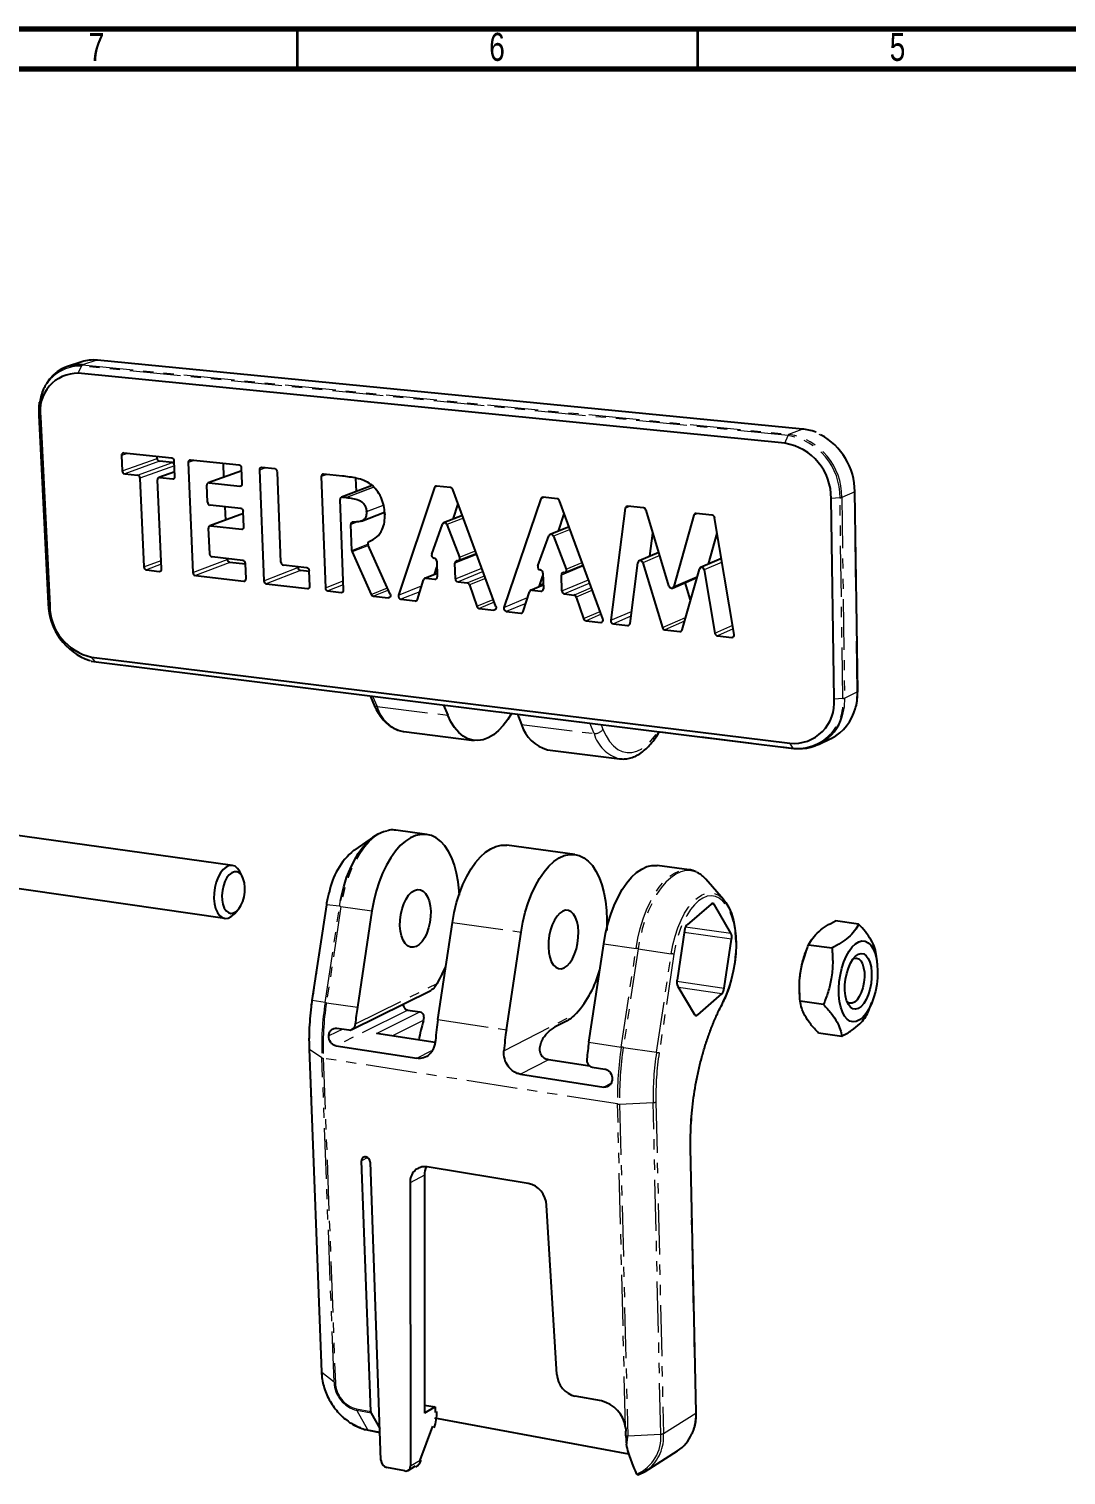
# Model space of a CAD drawing. Header units: millimetres. Extents: x 15 to 415, y 5 to 292.
# Drawn here: x 81.5 to 211, y 111.4 to 292 of the extents above; entities that cross this region are included whole.
import ezdxf

# ---------------------------------------------------------------- set-up
doc = ezdxf.new("R2010")
doc.units = ezdxf.units.MM
doc.linetypes.add('PHANTOM', pattern=[12.7, 6.35, -1.27, 1.27, -1.27, 1.27, -1.27])
doc.styles.add('SLDTEXTSTYLE0', font='TXT', dxfattribs={"width": 0.75})

msp = doc.modelspace()

# ---------------------------------------------------------------- linework, layer by layer
at = {"color": 7, "linetype": 'Continuous', "lineweight": 70}
for p, q in [((15, 292), (415, 292)), ((20, 287), (410, 287))]:
    msp.add_line(p, q, dxfattribs=at)
at = {"color": 7, "linetype": 'Continuous', "lineweight": 35}
for p, q in [((115, 292), (115, 287)), ((165, 292), (165, 287))]:
    msp.add_line(p, q, dxfattribs=at)
at = {"color": 7, "linetype": 'Continuous', "lineweight": 25}
for p, q in [((88.13, 250.44), (86.33, 249.84)), ((178.08, 242.04), (90.07, 250.64)), ((175.9, 240.26), (87.69, 249)), ((82.78, 243.77), (83.93, 220.26)), ((82.98, 243.55), (84.12, 220.01)), ((93.09, 238.73), (93.17, 236.83)), ((99.37, 238.41), (93.36, 239.04)), ((97.53, 238.38), (97.52, 238.61)), ((99.73, 236.69), (97.76, 235.98)), ((99.43, 237.84), (97.83, 238.01)), ((99.76, 236.12), (99.67, 238.04)), ((101.41, 237.85), (101.99, 224.11)), ((107.77, 237.52), (101.69, 238.17)), ((108.09, 236.84), (103.9, 235.32)), ((105.87, 236.03), (105.8, 237.73)), ((108.15, 235.23), (108.07, 237.15)), ((110.31, 236.91), (110.85, 223.09)), ((112.24, 237.05), (110.59, 237.23)), ((112.98, 225.43), (112.55, 236.67)), ((93.48, 236.46), (95.09, 236.29)), ((95.39, 235.91), (95.88, 224.82)), ((98.07, 224.57), (97.58, 235.68)), ((97.86, 235.99), (99.48, 235.81)), ((103.82, 232.92), (103.73, 235.02)), ((104.01, 235.33), (107.87, 234.91)), ((118.02, 236.1), (118.53, 222.21)), ((120.65, 236.16), (118.31, 236.41)), ((124.36, 234.97), (120.56, 233.53)), ((122.4, 234.22), (122.34, 235.9)), ((134.15, 234.74), (132.42, 234.92)), ((120.79, 221.95), (120.38, 233.23)), ((120.67, 233.54), (121.14, 233.49)), ((132.14, 234.73), (127.68, 221.28)), ((139.82, 219.88), (134.44, 234.49)), ((145.44, 233.33), (140.83, 219.77)), ((147.48, 233.33), (145.72, 233.52)), ((153.19, 218.35), (147.77, 233.08)), ((182.03, 208.3), (181.67, 233.37)), ((184.99, 209.25), (184.65, 234.22)), ((108.3, 231.5), (104.12, 229.94)), ((107.98, 232.12), (104.13, 232.54)), ((106.09, 230.67), (106.02, 232.34)), ((108.37, 229.83), (108.29, 231.75)), ((123.06, 230.55), (125.93, 231.65)), ((125.93, 231.66), (125.95, 231.32)), ((135.64, 231.24), (133.3, 230.32)), ((134.47, 230.78), (135.1, 232.68)), ((147.62, 229.29), (148.36, 231.47)), ((155.97, 232.14), (154.18, 218.16)), ((158.25, 232.19), (156.27, 232.4)), ((161.43, 222.44), (158.56, 231.92)), ((164.53, 231.29), (162.03, 222.37)), ((166.81, 231.29), (164.83, 231.5)), ((104.09, 226.44), (103.96, 229.64)), ((104.23, 229.95), (108.09, 229.52)), ((121.82, 226.87), (121.71, 230.11)), ((131.81, 226.43), (133.15, 230.16)), ((133.71, 230.1), (135.29, 226.05)), ((148.97, 229.84), (146.59, 228.88)), ((169.57, 216.39), (167.13, 230.96)), ((126.64, 221.43), (123.88, 227.54)), ((145.06, 224.96), (146.44, 228.71)), ((147.01, 228.65), (148.6, 224.56)), ((159.05, 226.15), (159.43, 229.05)), ((166.36, 225.17), (167.45, 229.04)), ((108.24, 225.63), (104.39, 226.07)), ((106.29, 225.76), (106.29, 225.85)), ((121.86, 226.71), (124.26, 221.39)), ((132.13, 225.91), (132.1, 225.92)), ((135.15, 225.61), (137.38, 226.51)), ((160.16, 226.62), (157.71, 225.59)), ((167.99, 225.87), (165.38, 224.75)), ((96.19, 224.45), (97.8, 224.26)), ((108.55, 225.16), (106.59, 225.39)), ((108.63, 223.35), (108.55, 225.26)), ((116.23, 224.72), (113.29, 225.06)), ((115.11, 224.75), (115.11, 224.85)), ((116.54, 224.25), (115.42, 224.38)), ((116.61, 222.43), (116.53, 224.35)), ((132.49, 224.02), (130.94, 223.39)), ((132.17, 223.89), (132.46, 224.78)), ((132.44, 225.53), (132.5, 223.59)), ((134.77, 223.34), (134.71, 225.28)), ((135.03, 225.59), (135.01, 225.59)), ((145.38, 224.44), (145.36, 224.44)), ((145.69, 224.05), (145.75, 222.09)), ((148.33, 224.11), (148.31, 224.11)), ((148.46, 224.12), (150.72, 225.06)), ((156.57, 217.77), (157.54, 225.35)), ((158.15, 225.33), (160.6, 217.25)), ((163.07, 216.97), (165.22, 224.56)), ((165.83, 224.44), (167.16, 216.55)), ((102.3, 223.74), (108.35, 223.04)), ((111.16, 222.72), (116.32, 222.12)), ((130.03, 220.76), (130.79, 223.22)), ((131.07, 223.41), (132.21, 223.28)), ((135.09, 222.95), (136.23, 222.82)), ((136.52, 222.57), (137.45, 219.91)), ((145.73, 222.55), (144.16, 221.89)), ((145.24, 222.34), (145.7, 223.7)), ((145.73, 222.67), (145.29, 222.49)), ((148.06, 221.83), (148.01, 223.79)), ((161.87, 222.18), (164.91, 223.49)), ((164.12, 220.69), (163.46, 222.86)), ((118.84, 221.83), (120.5, 221.64)), ((124.53, 221.17), (126.39, 220.96)), ((127.97, 220.78), (129.76, 220.57)), ((143.22, 219.24), (144.01, 221.72)), ((144.29, 221.91), (145.45, 221.78)), ((148.38, 221.45), (149.55, 221.31)), ((149.84, 221.06), (150.77, 218.37)), ((137.74, 219.65), (139.55, 219.44)), ((141.12, 219.26), (142.94, 219.05)), ((151.07, 218.11), (152.91, 217.9)), ((154.5, 217.71), (156.27, 217.51)), ((160.9, 216.97), (162.78, 216.76)), ((167.48, 216.22), (169.27, 216.01)), ((89.35, 213.57), (176.52, 202.8)), ((89.3, 213.06), (89.9, 212.95)), ((89.9, 212.95), (177, 202.15)), ((124.11, 208.71), (124.57, 207.66)), ((133.26, 207.58), (133.81, 206.3)), ((142.5, 206.43), (143.03, 205.15)), ((128.31, 204.27), (137.09, 203.16)), ((180.1, 202.65), (181.7, 203.42)), ((146.27, 202), (155.26, 200.86)), ((106.92, 187.55), (66.84, 193.16)), ((131.18, 191.42), (127.33, 191.94)), ((124.68, 191.21), (122.09, 189.43)), ((149.69, 188.93), (141.18, 190.07)), ((65.94, 186.74), (105.98, 180.95)), ((108.22, 186.04), (107.94, 186.64)), ((163.96, 187), (159.95, 187.54)), ((168.25, 183.29), (166.02, 185.82)), ((118.66, 182.64), (116.86, 170.68)), ((166.69, 182.72), (163.68, 180.12)), ((169.15, 179.11), (167.09, 182.64)), ((107.22, 181.54), (107.65, 182.03)), ((124.34, 181.87), (122.53, 169.83)), ((185.1, 180.23), (182.2, 180.63)), ((132.58, 168.32), (134.4, 180.44)), ((141.13, 167.03), (142.96, 179.23)), ((163.36, 179.41), (162.43, 173.23)), ((151.43, 165.48), (153.28, 177.76)), ((168.32, 172.23), (169.24, 178.34)), ((178.86, 177.65), (181.78, 177.24)), ((178.52, 176.78), (178.29, 176.14)), ((187.35, 175.97), (187.34, 176.21)), ((187.44, 175.1), (187.36, 175.99)), ((133.11, 174.01), (133.57, 174.9)), ((121.84, 167.05), (131.7, 171.94)), ((162.53, 172.45), (164.62, 168.95)), ((177.7, 172), (177.74, 171.29)), ((165.02, 168.88), (168.01, 171.53)), ((180.71, 170.18), (177.8, 170.6)), ((186.47, 169.67), (186.77, 170.45)), ((128.83, 169.48), (130.33, 169.25)), ((148.55, 168.06), (147.24, 167.38)), ((186.29, 169.23), (186.45, 169.7)), ((119.97, 167.23), (121.48, 167)), ((132.22, 165.44), (124.93, 166.56)), ((182.99, 166.2), (180.09, 166.62)), ((116.51, 164.63), (118.05, 124.29)), ((119.87, 165.02), (129.95, 163.47)), ((151.55, 162.5), (146.37, 163.29)), ((142.91, 161.47), (153.31, 159.87)), ((151.84, 162.37), (153.42, 162.12)), ((164.83, 119.22), (164.13, 152.28)), ((124.19, 119.36), (123.06, 150.68)), ((123.55, 151.16), (123.62, 151.15)), ((125.47, 113.29), (124.15, 150.5)), ((143.85, 147.85), (131.22, 149.91)), ((130.91, 148.89), (130.91, 119.15)), ((129.12, 147.92), (129.14, 112.57)), ((147.43, 124), (146.14, 145.12)), ((152.99, 120.68), (149.71, 121.27)), ((130.91, 120.17), (132.24, 119.93)), ((132.24, 119.93), (130.91, 119.15)), ((132.24, 119.93), (132.24, 119.22)), ((124.24, 119.16), (125.33, 117.22)), ((130.37, 113.3), (131.93, 117.52)), ((156.43, 114.05), (132.18, 118.51)), ((123.91, 117.02), (125.35, 116.75)), ((156.06, 116.34), (156.05, 116.91)), ((158.46, 111.89), (162.5, 114.44)), ((128.45, 111.94), (126.21, 112.37)), ((128.85, 112.01), (129.79, 112.57)), ((158.8, 112.13), (158.46, 111.89))]:
    msp.add_line(p, q, dxfattribs=at)
at = {"color": 8, "linetype": 'PHANTOM', "lineweight": 18}
for p, q in [((87.69, 249), (88.09, 249.9)), ((176.29, 241.22), (88.09, 249.9)), ((90.02, 250.64), (88.22, 250.04)), ((88.22, 250.04), (176.41, 241.38)), ((178.04, 242.03), (90.02, 250.64)), ((82.98, 243.55), (82.79, 243.76)), ((82.79, 243.76), (83.93, 220.24)), ((176.41, 241.38), (178.04, 242.03)), ((175.9, 240.26), (176.29, 241.22)), ((93.83, 238.99), (93.09, 238.73)), ((93.17, 236.83), (97.53, 238.38)), ((97.83, 238.01), (93.48, 236.46)), ((95.09, 236.29), (99.43, 237.84)), ((99.7, 237.46), (95.39, 235.91)), ((99.73, 236.66), (97.86, 235.99)), ((102.14, 238.12), (101.41, 237.85)), ((108.09, 236.81), (104.01, 235.33)), ((111.04, 237.18), (110.31, 236.91)), ((99.48, 235.81), (99.67, 235.88)), ((107.87, 234.91), (108.07, 234.99)), ((118.75, 236.36), (118.02, 236.1)), ((124.38, 234.94), (120.67, 233.54)), ((121.14, 233.49), (124.55, 234.78)), ((124.55, 234.78), (121.15, 233.49)), ((132.59, 234.9), (132.14, 234.73)), ((145.87, 233.5), (145.44, 233.33)), ((182.77, 233.46), (181.67, 233.37)), ((183.13, 208.4), (182.77, 233.46)), ((184.61, 234.19), (182.99, 233.5)), ((182.99, 233.5), (183.35, 208.45)), ((184.94, 209.21), (184.61, 234.19)), ((108.3, 231.47), (104.23, 229.95)), ((123.67, 231.74), (125.8, 232.55)), ((125.81, 232.53), (123.67, 231.71)), ((156.55, 232.37), (155.97, 232.14)), ((165.01, 231.48), (164.53, 231.29)), ((108.09, 229.52), (108.29, 229.6)), ((122.66, 230.48), (121.71, 230.11)), ((135.76, 230.9), (133.71, 230.1)), ((149.09, 229.49), (147.01, 228.65)), ((121.82, 226.87), (123.85, 227.67)), ((101.99, 224.11), (106.29, 225.76)), ((123.9, 227.51), (121.86, 226.71)), ((137.43, 226.37), (134.71, 225.28)), ((135.29, 226.05), (137.26, 226.84)), ((160.28, 226.23), (158.15, 225.33)), ((95.88, 224.82), (98.02, 225.62)), ((98.05, 225.15), (96.19, 224.45)), ((97.8, 224.26), (98, 224.34)), ((106.59, 225.39), (102.3, 223.74)), ((110.85, 223.09), (115.11, 224.75)), ((115.42, 224.38), (111.16, 222.72)), ((132.49, 223.98), (131.07, 223.41)), ((134.77, 223.34), (138.06, 224.67)), ((138.22, 224.23), (135.09, 222.95)), ((150.77, 224.94), (148.01, 223.79)), ((148.6, 224.56), (150.6, 225.39)), ((168.06, 225.4), (165.83, 224.44)), ((108.35, 223.04), (108.55, 223.12)), ((116.32, 222.12), (116.53, 222.21)), ((118.53, 222.21), (120.75, 223.09)), ((120.77, 222.6), (118.84, 221.83)), ((124.26, 221.39), (126.29, 222.21)), ((127.68, 221.28), (130.55, 222.45)), ((132.21, 223.28), (132.43, 223.37)), ((136.23, 222.82), (138.41, 223.71)), ((138.53, 223.39), (136.52, 222.57)), ((145.74, 222.51), (144.29, 221.91)), ((148.06, 221.83), (151.39, 223.23)), ((151.56, 222.78), (148.38, 221.45)), ((149.55, 221.31), (151.76, 222.24)), ((162.03, 222.37), (164.95, 223.62)), ((120.5, 221.64), (120.72, 221.72)), ((126.41, 221.93), (124.53, 221.17)), ((126.39, 220.96), (126.61, 221.05)), ((130.33, 221.73), (127.97, 220.78)), ((129.76, 220.57), (129.98, 220.66)), ((137.45, 219.91), (139.5, 220.75)), ((139.62, 220.43), (137.74, 219.65)), ((140.83, 219.77), (143.78, 221)), ((145.45, 221.78), (145.68, 221.88)), ((151.88, 221.91), (149.84, 221.06)), ((84.12, 220.01), (83.93, 220.24)), ((139.55, 219.44), (139.78, 219.53)), ((143.55, 220.27), (141.12, 219.26)), ((142.94, 219.05), (143.17, 219.15)), ((150.77, 218.37), (152.85, 219.26)), ((152.97, 218.93), (151.07, 218.11)), ((154.18, 218.16), (156.76, 219.27)), ((156.68, 218.66), (154.5, 217.71)), ((160.6, 217.25), (163.51, 218.52)), ((152.91, 217.9), (153.15, 218)), ((156.27, 217.51), (156.51, 217.61)), ((163.38, 218.06), (160.9, 216.97)), ((162.78, 216.76), (163.02, 216.87)), ((167.16, 216.55), (169.38, 217.53)), ((169.46, 217.1), (167.48, 216.22)), ((169.27, 216.01), (169.52, 216.12)), ((89.13, 213.14), (89.81, 213)), ((89.81, 213), (89.35, 213.57)), ((89.81, 213), (176.93, 202.21)), ((124.43, 208.67), (124.99, 207.4)), ((183.13, 208.4), (182.03, 208.3)), ((183.35, 208.45), (184.94, 209.21)), ((124.99, 207.4), (133.81, 206.3)), ((143.03, 205.15), (152.07, 204.02)), ((152.07, 204.02), (151.54, 205.31)), ((152.96, 205.13), (153.19, 204.54)), ((176.93, 202.21), (176.52, 202.8)), ((118.69, 182.64), (116.9, 170.68)), ((118.5, 170.44), (120.31, 182.45)), ((120.47, 182.42), (118.67, 170.41)), ((120.31, 182.45), (118.69, 182.64)), ((120.31, 182.45), (120.43, 183.16)), ((120.47, 182.42), (124.34, 181.87)), ((167.09, 182.64), (166.66, 182.7)), ((134.4, 180.44), (142.96, 179.23)), ((169.24, 178.34), (163.32, 179.16)), ((163.51, 179.9), (169.15, 179.11)), ((153.28, 177.76), (157.32, 177.19)), ((155.47, 164.87), (157.32, 177.19)), ((157.58, 177.15), (155.73, 164.83)), ((157.58, 177.15), (161.72, 176.52)), ((159.87, 164.21), (161.72, 176.52)), ((162.05, 176.47), (160.2, 164.16)), ((122.28, 167.75), (132.48, 172.8)), ((162.41, 173.09), (168.32, 172.23)), ((168.01, 171.53), (162.61, 172.31)), ((118.5, 170.44), (116.9, 170.68)), ((118.67, 170.41), (122.53, 169.83)), ((128.83, 169.48), (119.87, 165.02)), ((124.93, 166.56), (130.33, 169.25)), ((130.76, 168.18), (126.91, 166.25)), ((132.58, 168.32), (141.13, 167.03)), ((140.82, 164.4), (149.88, 169.09)), ((164.62, 168.94), (165.02, 168.88)), ((120.7, 167.12), (118.97, 166.26)), ((118.1, 163.52), (116.54, 164.58)), ((116.54, 164.58), (118.08, 124.24)), ((129.95, 163.47), (131.84, 164.43)), ((151.43, 165.48), (155.47, 164.87)), ((155.73, 164.83), (159.87, 164.21)), ((119.62, 123.02), (118.1, 163.52)), ((155.01, 157.76), (118.27, 163.47)), ((118.27, 163.47), (119.78, 122.96)), ((146.37, 163.29), (142.91, 161.47)), ((153.31, 159.87), (154.18, 160.34)), ((156, 117.38), (155.01, 157.76)), ((155.27, 157.75), (159.46, 157.95)), ((155.27, 157.75), (156.28, 116.33)), ((160.41, 116.54), (159.46, 157.95)), ((159.8, 158.02), (160.74, 116.62)), ((164.77, 119.15), (164.07, 152.22)), ((123.82, 151.07), (123.06, 150.68)), ((130.91, 148.89), (129.12, 147.92)), ((119.62, 123.02), (118.08, 124.24)), ((122.41, 119.69), (124.19, 119.36)), ((124.24, 119.16), (122.46, 119.49)), ((122.46, 119.49), (123.81, 117.1)), ((160.74, 116.62), (164.77, 119.15)), ((123.81, 117.1), (125.34, 116.81)), ((156.28, 116.33), (160.41, 116.54)), ((129.14, 112.57), (130.37, 113.3))]:
    msp.add_line(p, q, dxfattribs=at)
at = {"color": 7, "linetype": 'Continuous', "lineweight": 25, "flags": 128}
for points in [[(82.78, 243.77), (82.78, 243.77), (82.79, 243.76)], [(133.71, 230.1), (133.66, 230.19), (133.59, 230.26), (133.51, 230.31), (133.42, 230.34), (133.33, 230.33), (133.26, 230.3), (133.19, 230.24), (133.15, 230.16)], [(147.01, 228.65), (146.96, 228.74), (146.89, 228.82), (146.81, 228.87), (146.72, 228.89), (146.63, 228.89), (146.55, 228.85), (146.48, 228.79), (146.44, 228.71)], [(135.03, 225.59), (135.1, 225.59), (135.17, 225.62), (135.23, 225.66), (135.28, 225.72), (135.31, 225.79), (135.32, 225.87), (135.31, 225.96), (135.29, 226.05)], [(148.33, 224.11), (148.41, 224.11), (148.48, 224.13), (148.54, 224.17), (148.59, 224.23), (148.62, 224.31), (148.63, 224.39), (148.63, 224.48), (148.6, 224.56)], [(158.15, 225.33), (158.1, 225.44), (158.02, 225.53), (157.92, 225.59), (157.82, 225.61), (157.72, 225.59), (157.64, 225.54), (157.57, 225.46), (157.54, 225.35)], [(165.83, 224.44), (165.79, 224.56), (165.73, 224.66), (165.64, 224.73), (165.54, 224.77), (165.43, 224.77), (165.34, 224.73), (165.26, 224.66), (165.22, 224.56)], [(161.43, 222.44), (161.48, 222.33), (161.55, 222.25), (161.64, 222.19), (161.73, 222.16), (161.83, 222.17), (161.92, 222.21), (161.99, 222.28), (162.03, 222.37)], [(126.64, 221.43), (126.67, 221.34), (126.68, 221.25), (126.67, 221.17), (126.64, 221.09), (126.59, 221.03), (126.53, 220.99), (126.46, 220.96), (126.39, 220.96)], [(83.93, 220.26), (83.93, 220.25), (83.93, 220.24)], [(139.82, 219.88), (139.85, 219.8), (139.85, 219.72), (139.83, 219.63), (139.8, 219.56), (139.76, 219.51), (139.7, 219.46), (139.63, 219.44), (139.55, 219.44)], [(141.77, 206.52), (141.3, 205.77), (140.73, 205.01), (140.13, 204.38), (139.51, 203.87), (138.87, 203.49), (138.22, 203.24), (137.58, 203.14), (136.95, 203.18), (136.33, 203.37), (135.74, 203.69), (135.19, 204.16), (134.67, 204.75), (134.21, 205.47), (133.81, 206.3)], [(120.43, 183.16), (120.53, 183.67), (120.83, 184.87), (121.19, 186.02), (121.62, 187.1), (122.11, 188.11), (122.64, 189.02), (123.22, 189.82), (123.83, 190.51), (124.47, 191.06), (125.12, 191.49), (125.78, 191.77), (126.26, 191.88)], [(135.28, 183.85), (135.25, 184.36), (135.12, 185.5), (134.92, 186.57), (134.65, 187.57), (134.31, 188.48), (133.91, 189.29), (133.45, 189.98), (132.93, 190.55), (132.37, 190.98), (131.78, 191.28), (131.15, 191.43), (130.5, 191.43), (129.84, 191.29), (129.18, 191.01), (128.52, 190.58), (127.89, 190.02), (127.27, 189.32), (126.69, 188.51), (126.15, 187.59), (125.66, 186.58), (125.23, 185.48), (124.87, 184.32), (124.57, 183.11), (124.34, 181.87)], [(127.33, 191.94), (127.3, 191.95), (127.21, 191.96)], [(134.4, 180.44), (134.63, 181.69), (134.92, 182.9), (135.29, 184.06), (135.71, 185.16), (136.19, 186.18), (136.72, 187.11), (137.29, 187.92), (137.9, 188.62), (138.53, 189.19), (139.17, 189.63), (139.82, 189.93), (140.47, 190.08), (141.11, 190.08), (141.18, 190.07)], [(142.96, 179.23), (143.19, 180.48), (143.49, 181.7), (143.85, 182.87), (144.27, 183.97), (144.75, 185), (145.28, 185.93), (145.84, 186.75), (146.44, 187.46), (147.07, 188.03), (147.71, 188.48), (148.35, 188.77), (148.99, 188.93), (149.62, 188.93), (150.23, 188.79), (150.81, 188.51), (151.36, 188.08), (151.86, 187.53), (152.31, 186.84), (152.7, 186.05), (153.03, 185.14), (153.3, 184.15), (153.5, 183.08), (153.62, 181.94), (153.67, 180.75), (153.65, 179.53), (153.64, 179.41)], [(107.94, 186.64), (107.86, 186.8), (107.58, 187.18), (107.26, 187.44), (106.9, 187.55), (106.52, 187.52), (106.13, 187.35), (105.76, 187.04), (105.42, 186.61), (105.13, 186.08), (104.89, 185.46), (104.72, 184.79), (104.63, 184.1), (104.62, 183.41), (104.69, 182.76), (104.83, 182.18), (105.05, 181.69), (105.33, 181.31), (105.66, 181.05), (106.02, 180.94), (106.4, 180.98), (106.78, 181.15), (107.15, 181.46), (107.22, 181.54)], [(108.49, 184.81), (108.43, 185.37), (108.29, 185.87), (108.09, 186.28), (107.83, 186.57), (107.53, 186.73), (107.2, 186.76), (106.87, 186.64), (106.54, 186.39), (106.25, 186.02), (105.99, 185.55), (105.8, 185), (105.67, 184.41), (105.61, 183.81), (105.64, 183.22), (105.74, 182.69), (105.91, 182.23), (106.14, 181.88), (106.43, 181.65), (106.74, 181.56), (107.08, 181.61), (107.41, 181.8), (107.72, 182.11), (107.99, 182.54), (108.22, 183.05), (108.38, 183.62), (108.47, 184.22), (108.49, 184.81)], [(153.28, 177.76), (153.51, 179.03), (153.81, 180.26), (154.17, 181.44), (154.59, 182.56), (155.07, 183.6), (155.6, 184.54), (156.16, 185.37), (156.76, 186.08), (157.38, 186.66), (158.02, 187.1), (158.66, 187.4), (159.3, 187.55), (159.92, 187.54), (159.95, 187.54)], [(163.71, 187.02), (163.94, 187), (163.96, 187)], [(129.88, 177.44), (129.5, 177.33), (129.14, 177.35), (128.79, 177.51), (128.49, 177.81), (128.23, 178.22), (128.03, 178.74), (127.9, 179.34), (127.84, 180.01), (127.85, 180.71), (127.94, 181.42), (128.1, 182.12), (128.32, 182.76), (128.6, 183.34), (128.92, 183.82), (129.28, 184.19), (129.65, 184.43), (130.03, 184.54), (130.39, 184.51), (130.73, 184.35), (131.04, 184.05), (131.29, 183.63), (131.49, 183.11), (131.62, 182.51), (131.68, 181.85), (131.66, 181.15), (131.58, 180.44), (131.42, 179.76), (131.2, 179.11), (130.93, 178.54), (130.61, 178.06), (130.25, 177.69), (129.88, 177.44)], [(167.59, 183.84), (167.64, 183.82), (168.11, 183.44), (168.53, 182.93), (168.9, 182.29), (169.22, 181.53), (169.47, 180.67), (169.65, 179.72), (169.76, 178.71), (169.8, 177.64), (169.76, 176.55), (169.65, 175.43), (169.46, 174.33), (169.21, 173.25), (168.9, 172.22), (168.7, 171.67)], [(148.16, 181.84), (147.8, 181.59), (147.45, 181.22), (147.13, 180.73), (146.86, 180.15), (146.63, 179.49), (146.48, 178.79), (146.39, 178.07), (146.37, 177.36), (146.42, 176.69), (146.55, 176.08), (146.74, 175.55), (146.99, 175.13), (147.29, 174.84), (147.62, 174.67), (147.98, 174.65), (148.35, 174.77), (148.71, 175.02), (149.06, 175.4), (149.38, 175.89), (149.65, 176.47), (149.87, 177.12), (150.02, 177.82), (150.11, 178.53), (150.13, 179.24), (150.08, 179.91), (149.95, 180.52), (149.76, 181.04), (149.52, 181.46), (149.22, 181.76), (148.89, 181.93), (148.53, 181.96), (148.16, 181.84)], [(187.36, 172.66), (187.2, 171.82), (186.97, 171.01), (186.7, 170.27), (186.37, 169.6), (186.01, 169.03), (185.63, 168.57), (185.22, 168.25), (184.81, 168.06), (184.41, 168.02), (184.02, 168.12), (183.66, 168.36), (183.35, 168.74), (183.08, 169.25), (182.87, 169.86), (182.72, 170.57), (182.64, 171.36), (182.63, 172.19), (182.69, 173.05), (182.82, 173.91), (183.02, 174.74), (183.27, 175.53), (183.58, 176.24), (183.92, 176.86), (184.3, 177.37), (184.7, 177.76), (185.12, 178.01), (185.52, 178.12), (185.92, 178.08), (186.29, 177.9), (186.62, 177.58), (186.91, 177.13), (187.15, 176.57), (187.32, 175.9), (187.43, 175.16), (187.48, 174.35), (187.45, 173.51), (187.36, 172.66)], [(186.65, 172.79), (186.5, 172.07), (186.3, 171.4), (186.04, 170.8), (185.74, 170.3), (185.41, 169.92), (185.06, 169.68), (184.71, 169.58), (184.38, 169.64), (184.08, 169.85), (183.82, 170.19), (183.61, 170.67), (183.47, 171.25), (183.4, 171.91), (183.4, 172.62), (183.47, 173.35), (183.62, 174.07), (183.82, 174.74), (184.08, 175.34), (184.39, 175.84), (184.72, 176.22), (185.07, 176.46), (185.42, 176.55), (185.75, 176.49), (186.05, 176.28), (186.31, 175.93), (186.51, 175.45), (186.65, 174.88), (186.72, 174.22), (186.72, 173.51), (186.65, 172.79)], [(184.38, 175.84), (184.51, 175.91), (184.83, 175.97), (185.12, 175.88), (185.38, 175.64), (185.59, 175.27), (185.73, 174.78), (185.82, 174.21), (185.83, 173.58), (185.76, 172.92)], [(185.76, 172.92), (185.63, 172.28), (185.44, 171.69), (185.19, 171.17), (184.91, 170.76), (184.6, 170.48), (184.29, 170.34), (183.98, 170.35), (183.7, 170.52), (183.67, 170.55)]]:
    msp.add_lwpolyline(points, dxfattribs=at)
at = {"color": 8, "linetype": 'PHANTOM', "lineweight": 18, "flags": 128}
for points in [[(184.65, 234.22), (184.65, 234.22), (184.65, 234.22), (184.64, 234.21), (184.63, 234.2), (184.62, 234.19), (184.61, 234.19)], [(183.35, 208.45), (183.28, 207.35), (183.15, 206.6)], [(184.7, 207.2), (184.88, 208.11), (184.94, 209.21)], [(184.99, 209.25), (184.99, 209.25), (184.99, 209.24), (184.98, 209.23), (184.97, 209.22), (184.96, 209.21), (184.94, 209.21)], [(153.19, 204.54), (153.58, 203.73), (154.02, 203.03), (154.51, 202.47), (155.04, 202.04), (155.6, 201.76), (156.19, 201.63), (156.8, 201.64), (157.42, 201.8), (158.03, 202.11), (158.63, 202.56), (159.21, 203.15), (159.77, 203.85), (160.04, 204.26)], [(127.21, 191.96), (126.65, 191.95), (125.99, 191.82), (125.32, 191.53), (124.67, 191.1), (124.02, 190.54), (123.41, 189.85), (122.83, 189.04), (122.29, 188.13), (121.8, 187.12), (121.37, 186.02), (121, 184.87), (120.7, 183.66), (120.47, 182.42)], [(157.32, 177.19), (157.55, 178.45), (157.85, 179.69), (158.21, 180.88), (158.64, 182), (159.11, 183.04), (159.64, 183.99), (160.2, 184.82), (160.8, 185.53), (161.42, 186.11), (162.05, 186.56), (162.68, 186.85), (163.32, 187), (163.71, 187.02)], [(164.95, 186.65), (164.74, 186.75), (164.14, 186.89), (163.53, 186.9), (162.9, 186.75), (162.27, 186.45), (161.64, 186.01), (161.03, 185.44), (160.44, 184.73), (159.88, 183.9), (159.36, 182.96), (158.88, 181.93), (158.46, 180.82), (158.1, 179.64), (157.8, 178.41), (157.58, 177.15)], [(118.99, 184.14), (118.89, 183.72), (118.69, 182.64)], [(161.72, 176.52), (161.92, 177.64), (162.2, 178.72), (162.54, 179.75), (162.93, 180.71), (163.38, 181.57), (163.87, 182.33), (164.39, 182.97), (164.93, 183.48), (165.49, 183.84), (166.04, 184.06), (166.6, 184.13), (167.13, 184.05), (167.59, 183.84)], [(168.16, 170.58), (168.57, 171.42), (168.92, 172.35), (169.23, 173.34), (169.47, 174.37), (169.64, 175.43), (169.75, 176.49), (169.78, 177.54), (169.75, 178.57), (169.64, 179.54), (169.47, 180.44), (169.23, 181.27), (168.93, 181.99), (168.57, 182.61), (168.16, 183.1), (167.71, 183.46), (167.23, 183.68), (166.72, 183.76), (166.19, 183.69), (165.66, 183.48), (165.12, 183.13), (164.6, 182.64), (164.11, 182.03), (163.64, 181.3), (163.21, 180.48), (162.83, 179.56), (162.51, 178.57), (162.25, 177.54), (162.05, 176.47)], [(118.5, 170.44), (118.52, 170.43), (118.53, 170.43), (118.55, 170.43), (118.57, 170.43), (118.59, 170.42), (118.62, 170.42), (118.64, 170.41), (118.67, 170.41)], [(155.73, 164.83), (155.69, 164.84), (155.66, 164.84), (155.63, 164.85), (155.6, 164.85), (155.56, 164.86), (155.53, 164.86), (155.5, 164.87), (155.47, 164.87)], [(159.87, 164.21), (159.92, 164.2), (159.97, 164.2), (160.02, 164.19), (160.06, 164.18), (160.1, 164.18), (160.14, 164.17), (160.17, 164.17), (160.2, 164.16)]]:
    msp.add_lwpolyline(points, dxfattribs=at)
at = {"color": 8, "linetype": 'PHANTOM', "lineweight": 18}
for centre, radius, start, end in [((87.99, 244.63), 5.27, 88.9308, 189.451), ((88.33, 249.81), 0.253, 114.3278, 160.4463), ((178.07, 241.95), 0.089, 84.7903, 112.8934), ((176.77, 234.3), 7.84, 359.1545, 80.6734), ((176.54, 241.14), 0.27, 119.8305, 163.3551), ((175.02, 233.57), 7.76, 359.183, 80.6088), ((175.13, 233.61), 7.87, 359.179, 80.6166), ((182.73, 234.24), 0.783, 272.8833, 289.3302), ((89.92, 213.08), 0.13, 216.3133, 261.1358), ((177.45, 207.89), 5.71, 264.7432, 5.1638), ((183.09, 209.1), 0.7, 273.0922, 291.4125), ((125, 207.89), 0.489, 207.7927, 267.9784), ((129.23, 208.59), 4.41, 195.6407, 257.9847), ((152.19, 205.23), 1.21, 264.2063, 325.7148), ((156.45, 205.25), 4.55, 195.7456, 254.8378), ((177.02, 202.26), 0.108, 209.742, 259.9048), ((118.66, 182.48), 0.165, 79.1646, 91.2373), ((119.28, 174.19), 8.32, 81.7545, 82.9123), ((153.3, 148.95), 28.53, 81.3707, 81.8884), ((159.29, 160.27), 16.43, 80.3482, 81.5199), ((149.35, 165.75), 32.82, 171.3605, 182.0313), ((118.04, 178.31), 7.72, 261.245, 261.5023), ((155.44, 164.82), 37.37, 171.3597, 181.9996), ((155.77, 164.77), 37.53, 171.3597, 181.9962), ((202.66, 153.25), 38.61, 153.338, 181.5377), ((168.01, 170.5), 0.17, 336.2032, 27.7206), ((116.57, 164.64), 0.0584, 186.9818, 243.3396), ((196.31, 158.67), 41.31, 171.3575, 181.2547), ((196.44, 158.65), 41.18, 171.3575, 181.2495), ((118.31, 163.89), 0.425, 240.5211, 263.9763), ((196.17, 158.69), 36.72, 171.3579, 181.1654), ((195.82, 158.75), 36.03, 171.358, 181.1586), ((155.2, 159.05), 1.3, 261.6798, 272.9706), ((159.45, 158.8), 0.858, 270.4073, 293.7978), ((164.04, 152.3), 0.0883, 290.1688, 350.6846), ((118.12, 124.3), 0.0685, 185.5973, 237.6997), ((125.67, 124.46), 7.59, 181.6719, 255.8261), ((119.83, 123.35), 0.386, 236.6439, 262.5761), ((123.39, 123.14), 3.77, 181.777, 255.7295), ((123.27, 123.07), 3.49, 181.7734, 255.7347), ((122.87, 119.69), 0.454, 180.253, 206.8325), ((164.74, 119.23), 0.0958, 294.1461, 352.672), ((158.7, 118.95), 6.07, 336.7819, 1.8229), ((123.94, 117.16), 0.145, 204.9668, 256.3772), ((156.22, 117.48), 1.16, 262.0783, 273.0378), ((153.25, 116.24), 3.03, 341.4893, 1.7749), ((155.43, 116.13), 4.99, 293.5019, 4.7317), ((155.46, 116.23), 5.3, 309.1376, 4.1528), ((160.4, 117.29), 0.751, 270.3606, 296.886)]:
    msp.add_arc(centre, radius, start, end, dxfattribs=at)
at = {"color": 7, "linetype": 'Continuous', "lineweight": 25}
for centre, radius, start, end in [((87.79, 245.42), 4.65, 84.6437, 150.769), ((89.55, 246.11), 4.55, 84.1127, 108.172), ((90.06, 250.53), 0.114, 84.6269, 108.789), ((87.6, 244.32), 4.68, 88.8966, 189.4602), ((174.78, 233.46), 6.89, 359.2048, 80.5695), ((176.52, 234.18), 8.11, 0.4502, 61.8084), ((93.35, 238.78), 0.267, 88.1085, 189.2974), ((97.9, 238.38), 0.376, 180.0852, 258.493), ((99.29, 238.04), 0.381, 0.0612, 78.5452), ((93.55, 236.83), 0.38, 180.1532, 258.3402), ((99.38, 237.5), 0.345, 24.2052, 80.4569), ((101.68, 237.9), 0.27, 87.8934, 188.9128), ((107.69, 237.15), 0.382, 359.9953, 78.7267), ((110.58, 236.95), 0.273, 87.6677, 188.5023), ((112.17, 236.68), 0.383, 359.9603, 78.8232), ((95.01, 235.91), 0.38, 0.138, 78.3776), ((97.85, 235.72), 0.268, 87.8355, 189.0954), ((99.49, 236.08), 0.268, 267.8041, 9.0099), ((104, 235.06), 0.27, 87.6777, 188.8108), ((107.88, 235.18), 0.271, 267.5901, 8.6218), ((118.3, 236.13), 0.276, 87.4755, 188.1469), ((120.62, 235.9), 0.263, 83.7417, 83.974), ((132.39, 234.66), 0.26, 84.6808, 164.3159), ((120.66, 233.26), 0.276, 87.2606, 188.0415), ((121.12, 233.23), 0.264, 83.3667, 83.8729), ((134.09, 234.38), 0.366, 17.9665, 80.6445), ((145.69, 233.25), 0.266, 84.5464, 163.6629), ((147.42, 232.97), 0.37, 18.0357, 80.8364), ((184.62, 234.22), 0.0304, 7.3054, 60.8587), ((104.2, 232.92), 0.382, 180.1154, 258.4904), ((107.91, 231.75), 0.383, 0.0827, 78.5759), ((123.27, 231.71), 0.404, 0.7963, 3.8914), ((125.55, 231.43), 0.401, 0.7884, 2.4088), ((156.25, 232.12), 0.281, 85.5066, 176.5448), ((158.19, 231.82), 0.378, 14.7931, 80.7492), ((164.8, 231.22), 0.277, 84.6264, 166.872), ((166.75, 230.91), 0.387, 7.6084, 80.4146), ((104.22, 229.68), 0.268, 87.348, 188.8105), ((108.1, 229.79), 0.269, 267.2605, 8.6209), ((121.98, 230.15), 0.277, 91.6743, 187.6523), ((124.17, 227.71), 0.332, 117.9322, 209.5441), ((104.47, 226.44), 0.383, 180.2201, 258.3099), ((106.67, 225.76), 0.379, 180.2101, 258.3446), ((122.25, 226.89), 0.425, 182.2162, 204.374), ((132.18, 226.3), 0.394, 160.7812, 258.4748), ((132.05, 225.53), 0.388, 359.9549, 78.9895), ((96.27, 224.82), 0.381, 180.3268, 258.0596), ((97.81, 224.52), 0.263, 267.1334, 9.1126), ((102.37, 224.12), 0.382, 180.279, 258.1908), ((108.17, 225.26), 0.383, 0.1876, 78.3949), ((113.37, 225.43), 0.384, 180.151, 258.5004), ((115.49, 224.75), 0.38, 180.1417, 258.5333), ((116.15, 224.35), 0.385, 0.1258, 78.5655), ((134.99, 225.32), 0.278, 86.5324, 187.3848), ((145.43, 224.83), 0.395, 160.4663, 258.8292), ((145.3, 224.05), 0.39, 359.8546, 79.2697), ((148.29, 223.83), 0.283, 86.2198, 186.7707), ((108.36, 223.31), 0.267, 266.8628, 8.6188), ((111.24, 223.09), 0.384, 180.2101, 258.3805), ((116.34, 222.39), 0.27, 266.6624, 8.2463), ((118.92, 222.21), 0.386, 180.1509, 258.5442), ((131.04, 223.16), 0.257, 84.1396, 165.5518), ((132.23, 223.56), 0.277, 266.4531, 7.5046), ((135.16, 223.34), 0.388, 179.978, 258.9743), ((136.17, 222.46), 0.371, 17.0474, 80.1802), ((120.52, 221.91), 0.271, 266.5588, 8.0511), ((124.59, 221.53), 0.36, 202.0864, 260.3388), ((128.05, 221.16), 0.393, 162.094, 258.2517), ((129.78, 220.82), 0.256, 263.9929, 345.5531), ((144.26, 221.65), 0.263, 83.998, 164.8941), ((145.47, 222.06), 0.281, 266.1399, 6.8913), ((148.45, 221.83), 0.391, 179.8777, 259.2545), ((149.48, 220.95), 0.374, 17.1082, 80.375), ((91.56, 220.37), 7.63, 180.938, 251.3858), ((90.77, 220.06), 6.65, 180.4791, 257.6706), ((137.81, 220.01), 0.371, 197.0828, 260.0986), ((141.2, 219.65), 0.395, 161.7939, 258.6002), ((142.97, 219.31), 0.261, 263.8515, 344.8948), ((151.13, 218.48), 0.375, 197.1436, 260.2928), ((152.92, 218.2), 0.305, 268.868, 27.8741), ((154.57, 218.1), 0.396, 171.9268, 259.0235), ((156.29, 217.78), 0.276, 264.6535, 356.4111), ((160.97, 217.35), 0.381, 194.9694, 260.2836), ((162.81, 217.03), 0.272, 263.8236, 346.72), ((167.54, 216.6), 0.389, 187.8134, 259.9513), ((169.29, 216.31), 0.298, 266.5834, 15.4214), ((176.99, 207.85), 5.07, 264.7715, 5.1958), ((177.69, 207.69), 5.56, 263.4084, 348.7363), ((179.05, 208.6), 5.82, 297.0343, 346.043), ((147.44, 206.44), 4.6, 196.4082, 255.2489), ((177.01, 202.25), 0.0912, 263.8586, 296.9288), ((127.92, 182.48), 9.08, 129.9599, 169.4576), ((163.37, 183.55), 3.49, 40.6716, 63.0372), ((166.86, 182.55), 0.248, 22.2068, 136.1552), ((164.56, 179.3), 1.21, 137.0263, 174.5652), ((168, 178.58), 1.27, 348.7062, 24.6253), ((188.08, 172.63), 10.4, 160.2764, 183.4657), ((152.31, 163.22), 22.02, 150.6848, 154.2143), ((139.96, 177.91), 13.27, 318.3678, 345.0738), ((163.66, 172.98), 1.26, 168.6205, 205.1771), ((167.11, 172.35), 1.22, 317.5975, 354.469), ((161.45, 163.98), 39.36, 171.4528, 174.4962), ((161.61, 159.63), 32.01, 164.5118, 168.9827), ((172.46, 162.32), 40.32, 171.4493, 175.1903), ((164.84, 169.05), 0.247, 203.8154, 317.8662), ((181.92, 160.9), 41.25, 171.4483, 175.1263), ((193.46, 159.16), 42.5, 171.4495, 174.3228), ((123.49, 150.73), 0.429, 82.1383, 187.9132), ((123.46, 150.48), 0.682, 1.2475, 76.6572), ((130.95, 148.09), 1.84, 81.6351, 185.2609), ((133.2, 148.92), 2.29, 153.4703, 180.7986), ((143.2, 144.97), 2.95, 2.8144, 77.1094), ((150.41, 124.16), 2.98, 183.1883, 256.4775), ((124.65, 119.36), 0.455, 180.215, 206.7317), ((152.07, 116.82), 3.97, 8.1269, 76.6435), ((159.92, 118.44), 4.75, 302.89, 336.7153), ((126.45, 113.32), 0.985, 181.843, 255.6341), ((128.56, 112.51), 0.583, 259.3083, 5.1894)]:
    msp.add_arc(centre, radius, start, end, dxfattribs=at)
for centre, major_axis, ratio, start_param, end_param in [((130.91, 118.43), (0.57, 2.95), 0.487702, 4.426837, 5.118806), ((129.67, 113.48), (0.59, 1.12), 0.664909, 3.963165, 4.874894)]:
    msp.add_ellipse(centre, major_axis=major_axis, ratio=ratio, start_param=start_param, end_param=end_param, dxfattribs=at)
for points, knots in [([(83.58, 247.46), (83.54, 247.39), (83.35, 247.08), (83.12, 246.45), (82.89, 245.61), (82.77, 244.71), (82.78, 244.09), (82.78, 243.77)], [0, 0, 0, 0, 0.071939, 0.302301, 0.533199, 0.764481, 1, 1, 1, 1]), ([(179.82, 241.6), (179.8, 241.61), (179.49, 241.76), (178.91, 241.92), (178.35, 242), (178.08, 242.04)], [0, 0, 0, 0, 0.04129, 0.547665, 1, 1, 1, 1]), ([(125.95, 231.45), (125.92, 231.8), (125.87, 232.5), (125.51, 233.52), (124.96, 234.44), (124.22, 235.17), (123.36, 235.64), (122.46, 235.89), (121.55, 236.06), (120.95, 236.13), (120.65, 236.16)], [0, 0, 0, 0, 0.124756, 0.249398, 0.374376, 0.499284, 0.624191, 0.749429, 0.874709, 1, 1, 1, 1]), ([(121.15, 233.49), (121.41, 233.46), (121.93, 233.39), (122.59, 233.25), (123.09, 232.95), (123.4, 232.61), (123.62, 232.19), (123.65, 231.89), (123.67, 231.74)], [0, 0, 0, 0, 0.251144, 0.501806, 0.62724, 0.752597, 0.876303, 1, 1, 1, 1]), ([(123.67, 231.71), (123.67, 231.57), (123.66, 231.28), (123.52, 230.88), (123.24, 230.61), (122.72, 230.42), (122.28, 230.43), (121.98, 230.43)], [0, 0, 0, 0, 0.15498, 0.309624, 0.465955, 0.622826, 1, 1, 1, 1]), ([(124.02, 228), (124.35, 228.16), (125.01, 228.48), (125.65, 229.38), (125.94, 230.41), (125.95, 231.09), (125.95, 231.44)], [0, 0, 0, 0, 0.280117, 0.559417, 0.779577, 1, 1, 1, 1]), ([(184.74, 207.25), (184.75, 207.28), (184.86, 207.61), (184.96, 208.28), (184.98, 208.92), (184.99, 209.25)], [0, 0, 0, 0, 0.055578, 0.523451, 1, 1, 1, 1]), ([(124.57, 207.66), (124.64, 207.51), (124.84, 207.07), (125.22, 206.41), (125.73, 205.73), (126.3, 205.17), (126.92, 204.73), (127.57, 204.44), (128.03, 204.29), (128.27, 204.28), (128.28, 204.28)], [0, 0, 0, 0, 0.0821723, 0.238404, 0.3946972, 0.549662, 0.7016655, 0.8494162, 0.9929478, 1, 1, 1, 1]), ([(155.26, 200.87), (155.46, 200.85), (155.87, 200.81), (156.51, 200.92), (157.16, 201.14), (157.8, 201.49), (158.42, 201.95), (159.02, 202.54), (159.59, 203.24), (159.99, 203.81), (160.19, 204.17), (160.22, 204.23)], [0, 0, 0, 0, 0.106751, 0.222927, 0.34047, 0.461223, 0.585837, 0.713674, 0.84338, 0.973677, 1, 1, 1, 1]), ([(127.2, 191.96), (127.19, 191.96), (126.97, 192), (126.68, 191.99), (126.4, 191.92), (126.33, 191.91)], [0, 0, 0, 0, 0.042228, 0.769353, 1, 1, 1, 1]), ([(164.81, 186.73), (164.67, 186.79), (164.35, 186.94), (163.96, 187.02), (163.72, 187.01), (163.68, 187.01)], [0, 0, 0, 0, 0.380469, 0.903248, 1, 1, 1, 1]), ([(118.96, 184.11), (118.9, 183.88), (118.78, 183.4), (118.7, 182.9), (118.66, 182.64)], [0, 0, 0, 0, 0.4807947, 1, 1, 1, 1]), ([(178.86, 177.65), (179.01, 177.93), (179.32, 178.49), (180.08, 179.28), (181.06, 180), (181.82, 180.42), (182.2, 180.63)], [0, 0, 0, 0, 0.264614, 0.534966, 0.765352, 1, 1, 1, 1]), ([(185.1, 180.23), (184.95, 179.95), (184.66, 179.39), (183.9, 178.6), (182.92, 177.87), (182.16, 177.45), (181.78, 177.24)], [0, 0, 0, 0, 0.264614, 0.534966, 0.765352, 1, 1, 1, 1]), ([(187.34, 176.21), (187.28, 176.53), (187.17, 177.2), (186.7, 178.23), (185.99, 179.25), (185.4, 179.9), (185.1, 180.23)], [0, 0, 0, 0, 0.264614, 0.534966, 0.765352, 1, 1, 1, 1]), ([(177.8, 170.6), (177.75, 171.23), (177.66, 172.51), (177.83, 174.35), (178.24, 176.08), (178.65, 177.12), (178.86, 177.65)], [0, 0, 0, 0, 0.264614, 0.534966, 0.765352, 1, 1, 1, 1]), ([(181.78, 177.24), (181.82, 176.61), (181.92, 175.33), (181.75, 173.48), (181.33, 171.74), (180.92, 170.7), (180.71, 170.18)], [0, 0, 0, 0, 0.264614, 0.534966, 0.765352, 1, 1, 1, 1]), ([(132.48, 172.8), (132.38, 172.63), (132.22, 172.36), (131.92, 172.06), (131.76, 171.98), (131.7, 171.94)], [0, 0, 0, 0, 0.536287, 0.82861, 1, 1, 1, 1]), ([(168.17, 170.43), (168.24, 170.57), (168.45, 170.97), (168.63, 171.42), (168.75, 171.71)], [0, 0, 0, 0, 0.345289, 1, 1, 1, 1]), ([(116.86, 170.68), (116.82, 170.42), (116.72, 169.66), (116.59, 168.4), (116.5, 166.91), (116.48, 165.65), (116.5, 164.9), (116.51, 164.63)], [0, 0, 0, 0, 0.128916, 0.373673, 0.61851, 0.863404, 1, 1, 1, 1]), ([(128.25, 170.23), (128.26, 170.15), (128.27, 169.95), (128.41, 169.71), (128.61, 169.53), (128.76, 169.49), (128.83, 169.48)], [0, 0, 0, 0, 0.229914, 0.537182, 0.798441, 1, 1, 1, 1]), ([(164.13, 152.28), (164.12, 152.55), (164.11, 153.32), (164.14, 154.62), (164.24, 156.19), (164.39, 157.77), (164.61, 159.35), (164.89, 160.92), (165.23, 162.47), (165.63, 163.99), (166.07, 165.46), (166.57, 166.88), (167.11, 168.23), (167.64, 169.42), (168.01, 170.12), (168.17, 170.43)], [0, 0, 0, 0, 0.042761, 0.124124, 0.205527, 0.286953, 0.368393, 0.449837, 0.531276, 0.612699, 0.694097, 0.77546, 0.856778, 0.938039, 1, 1, 1, 1]), ([(180.09, 166.62), (179.75, 166.99), (179.07, 167.72), (178.37, 168.77), (177.95, 169.74), (177.85, 170.31), (177.8, 170.6)], [0, 0, 0, 0, 0.2646136, 0.5349658, 0.7653524, 1, 1, 1, 1]), ([(180.71, 170.18), (181.05, 169.81), (181.74, 169.07), (182.43, 168.02), (182.85, 167.05), (182.94, 166.48), (182.99, 166.2)], [0, 0, 0, 0, 0.264614, 0.534966, 0.765352, 1, 1, 1, 1]), ([(130.33, 169.25), (130.44, 169.24), (130.53, 169.19), (130.67, 169.05), (130.73, 168.96), (130.83, 168.65), (130.83, 168.42), (130.76, 168.18)], [0, 0, 0, 0, 0.25, 0.25, 0.5, 0.5, 1, 1, 1, 1]), ([(182.99, 166.2), (183.42, 166.44), (184.28, 166.93), (185.24, 167.71), (185.91, 168.49), (186.16, 168.98), (186.29, 169.23)], [0, 0, 0, 0, 0.264614, 0.534966, 0.765352, 1, 1, 1, 1]), ([(119.87, 165.02), (119.75, 165.04), (119.62, 165.09), (119.4, 165.23), (119.3, 165.33), (119.04, 165.67), (118.95, 165.97), (118.97, 166.26)], [0, 0, 0, 0, 0.25, 0.25, 0.5, 0.5, 1, 1, 1, 1]), ([(118.97, 166.26), (118.97, 166.4), (119, 166.54), (119.11, 166.8), (119.19, 166.91), (119.46, 167.18), (119.72, 167.26), (119.97, 167.23)], [0, 0, 0, 0, 0.25, 0.25, 0.5, 0.5, 1, 1, 1, 1]), ([(121.48, 167), (121.67, 166.97), (121.87, 167.03), (122.16, 167.32), (122.26, 167.53), (122.28, 167.75)], [0, 0, 0, 0, 0.5, 0.5, 1, 1, 1, 1]), ([(146.37, 163.29), (146.23, 163.31), (146.1, 163.35), (145.87, 163.47), (145.76, 163.54), (145.59, 163.72), (145.52, 163.82), (145.41, 164.03), (145.37, 164.14), (145.3, 164.48), (145.3, 164.72), (145.37, 165.17), (145.45, 165.4), (145.63, 165.81), (145.75, 166), (146, 166.36), (146.14, 166.52), (146.59, 166.97), (146.91, 167.21), (147.24, 167.38)], [0, 0, 0, 0, 0.0625, 0.0625, 0.125, 0.125, 0.1875, 0.1875, 0.25, 0.25, 0.375, 0.375, 0.5, 0.5, 0.625, 0.625, 0.75, 0.75, 1, 1, 1, 1]), ([(132.27, 165.7), (132.26, 165.53), (132.23, 165.37), (132.15, 165.05), (132.1, 164.89), (131.98, 164.59), (131.9, 164.46), (131.73, 164.2), (131.63, 164.08), (131.32, 163.77), (131.07, 163.62), (130.53, 163.44), (130.24, 163.42), (129.95, 163.47)], [0, 0, 0, 0, 0.125, 0.125, 0.25, 0.25, 0.375, 0.375, 0.5, 0.5, 0.75, 0.75, 1, 1, 1, 1]), ([(142.91, 161.47), (142.76, 161.49), (142.62, 161.53), (142.33, 161.64), (142.19, 161.71), (141.92, 161.88), (141.8, 161.98), (141.56, 162.21), (141.45, 162.34), (141.16, 162.74), (141.01, 163.05), (140.83, 163.71), (140.79, 164.06), (140.82, 164.4)], [0, 0, 0, 0, 0.125, 0.125, 0.25, 0.25, 0.375, 0.375, 0.5, 0.5, 0.75, 0.75, 1, 1, 1, 1]), ([(151.17, 163.37), (151.15, 163.13), (151.2, 162.9), (151.45, 162.52), (151.64, 162.4), (151.84, 162.37)], [0, 0, 0, 0, 0.5, 0.5, 1, 1, 1, 1]), ([(154.33, 160.84), (154.32, 160.69), (154.29, 160.55), (154.18, 160.29), (154.11, 160.18), (153.83, 159.91), (153.57, 159.83), (153.31, 159.87)], [0, 0, 0, 0, 0.25, 0.25, 0.5, 0.5, 1, 1, 1, 1]), ([(153.42, 162.12), (153.55, 162.1), (153.68, 162.05), (153.91, 161.9), (154.01, 161.8), (154.26, 161.44), (154.35, 161.13), (154.33, 160.84)], [0, 0, 0, 0, 0.25, 0.25, 0.5, 0.5, 1, 1, 1, 1]), ([(118.05, 124.29), (118.06, 124.14), (118.08, 123.69), (118.21, 122.95), (118.45, 122.08), (118.8, 121.24), (119.24, 120.43), (119.76, 119.68), (120.35, 118.99), (121.02, 118.39), (121.73, 117.87), (122.48, 117.46), (123.21, 117.17), (123.69, 117.07), (123.91, 117.02)], [0, 0, 0, 0, 0.0471223, 0.1350598, 0.2230678, 0.3111171, 0.3991948, 0.4873031, 0.5754458, 0.6636262, 0.7518377, 0.8400523, 0.9282185, 1, 1, 1, 1]), ([(164.33, 116.62), (164.35, 116.65), (164.48, 116.91), (164.65, 117.48), (164.82, 118.32), (164.83, 118.92), (164.83, 119.22)], [0, 0, 0, 0, 0.037341, 0.352179, 0.668085, 1, 1, 1, 1]), ([(156.06, 116.34), (156.06, 116.16), (156.07, 115.97), (156.08, 115.62), (156.1, 115.44), (156.12, 115.27)], [0, 0, 0, 0, 0.5, 0.5, 1, 1, 1, 1]), ([(157.42, 111.55), (157.17, 112.11), (156.92, 112.68), (156.58, 113.59), (156.47, 113.9), (156.28, 114.55), (156.19, 114.89), (156.12, 115.27)], [0, 0, 0, 0, 0.5, 0.5, 0.75, 0.75, 1, 1, 1, 1]), ([(157.54, 111.44), (157.67, 111.49), (158.04, 111.64), (158.47, 111.87), (158.74, 112.09), (158.8, 112.15)], [0, 0, 0, 0, 0.29076, 0.818991, 1, 1, 1, 1])]:
    msp.add_open_spline(points, degree=3, knots=knots, dxfattribs=at)
for points in [[(149.88, 169.09), (149.44, 168.64), (149.01, 168.29), (148.55, 168.06)], [(156, 117.38), (156.03, 117.22), (156.04, 117.06), (156.05, 116.91)], [(157.6, 111.47), (157.53, 111.42), (157.46, 111.46), (157.42, 111.55)]]:
    msp.add_open_spline(points, degree=3, dxfattribs=at)

# ---------------------------------------------------------------- texts
at = {"color": 7, "linetype": 'Continuous', "lineweight": 0, "char_height": 3.5, "attachment_point": 2, "style": 'SLDTEXTSTYLE0'}
for s, insert in [('7', (89.96, 291.51)), ('6', (139.96, 291.51)), ('5', (189.96, 291.51))]:
    msp.add_mtext(s, dxfattribs=dict(at, insert=insert))

doc.saveas('drawing.dxf')
